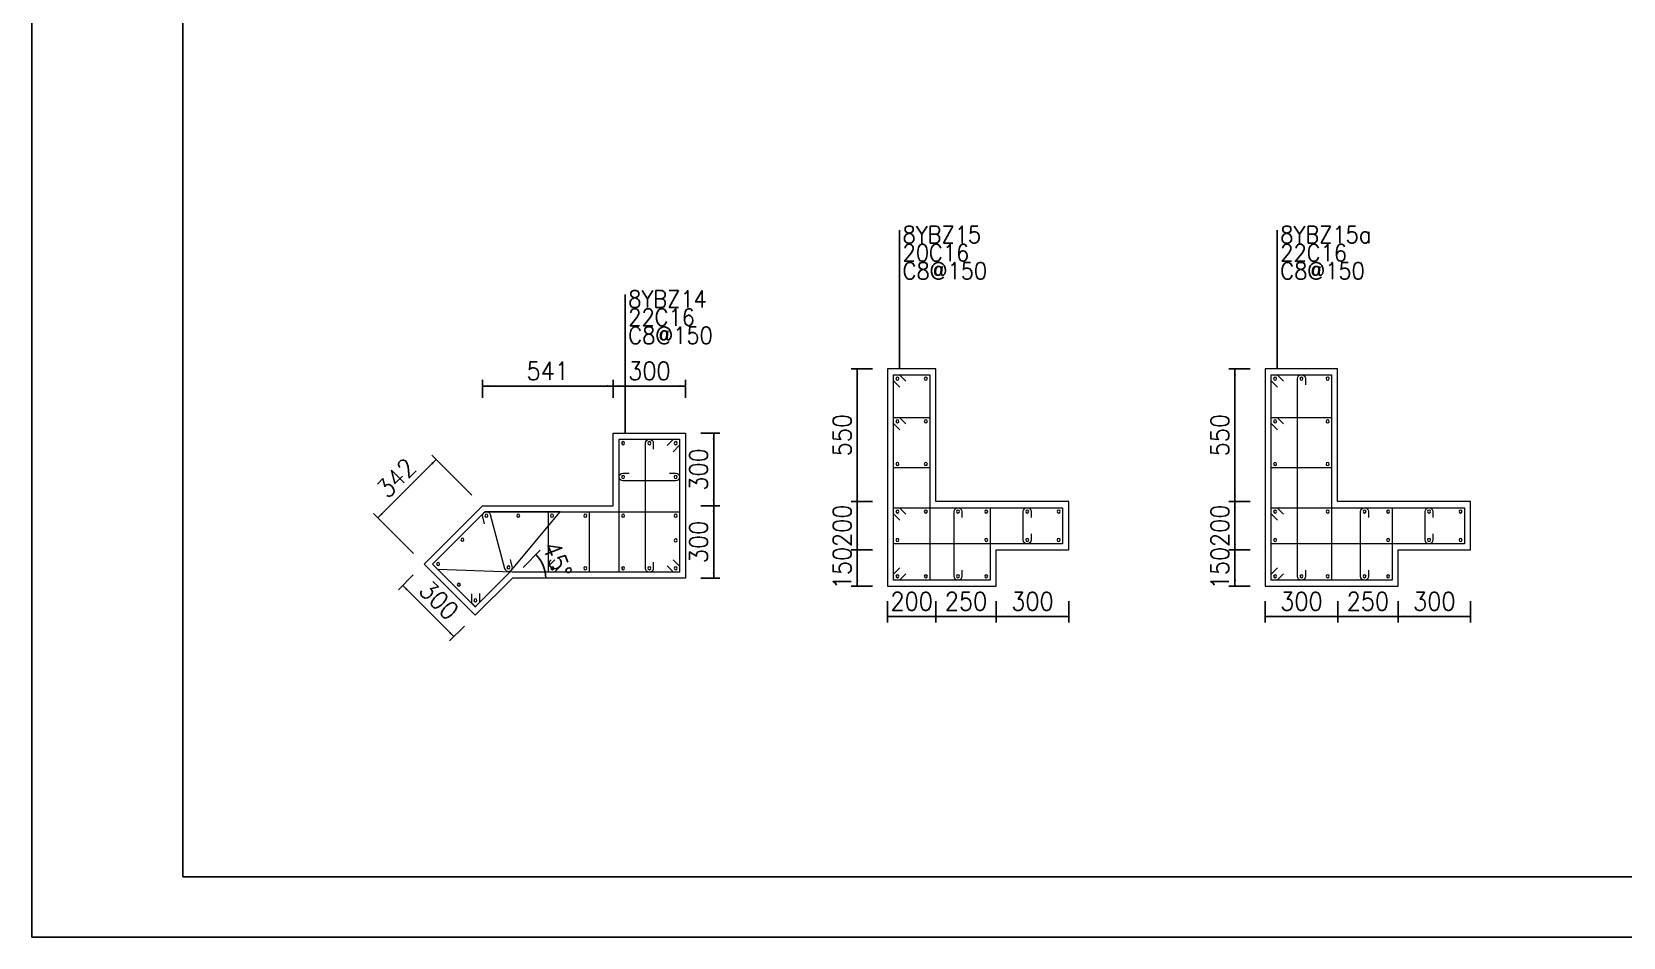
# Model space of a CAD drawing. Extents: x 292423 to 377252, y 106557 to 361882.
# Drawn here: x 292423 to 318768, y 106557 to 121540 of the extents above; entities that cross this region are included whole.
import ezdxf
from ezdxf.enums import TextEntityAlignment as Align

# ---------------------------------------------------------------- set-up
doc = ezdxf.new("R2010")
doc.units = 0
doc.header["$LTSCALE"] = 1000
for name, color, linetype in [('1508', 2, 'Continuous'), ('tk', 7, 'Continuous'), ('Y阴影', 254, 'Continuous')]:
    doc.layers.add(name, color=color, linetype=linetype)
for name, color, linetype, lineweight in [('REIN', 6, 'Continuous', 18), ('Z-柱大样外框', 7, 'ByLayer', 18), ('Z-详图标注', 3, 'Continuous', 18)]:
    doc.layers.add(name, color=color, linetype=linetype, lineweight=lineweight)
doc.styles.get("Standard").update_dxf_attribs({"font": 'standard'})
doc.dimstyles.get("Standard").update_dxf_attribs({"dimtxt": 300, "dimasz": 100, "dimexe": 100, "dimexo": 250, "dimgap": 100, "dimtad": 0, "dimtoh": 1, "dimdec": 0, "dimlfac": 0.25, "dimdsep": 46, "dimcen": 0.09, "dimclrt": 7, "dimadec": 0, "dimazin": 0, "dimtfac": 1, "dimtdec": 4, "dimtofl": 0, "dimtmove": 0, "dimatfit": 3, "dimfxl": 1, "dimtolj": 1, "dimtzin": 0, "dimarcsym": 0})

# ---------------------------------------------------------------- blocks, each defined once
blk = doc.blocks.new('*D550')
at = {"layer": 'Z-详图标注', "color": 0, "linetype": 'ByBlock', "lineweight": -2}
for p, q in [((298738, 112555), (298491, 112307)), ((299410, 111530), (298562, 112378)), ((299587, 111706), (299340, 111459))]:
    blk.add_line(p, q, dxfattribs=at)
for points in [[(298562, 112378), (298644, 112319), (298621, 112296)], [(299410, 111530), (299328, 111589), (299351, 111612)]]:
    blk.add_solid(points, dxfattribs=at)
at = {"layer": 'Z-详图标注', "color": 7, "linetype": 'Continuous', "lineweight": -2, "insert": (299163, 112131), "char_height": 300, "width": 566.67, "attachment_point": 5, "rotation": 315}
blk.add_mtext('300', dxfattribs=at)
blk = doc.blocks.new('*D162')
at = {"layer": 'Z-详图标注', "color": 0, "linetype": 'ByBlock', "lineweight": -2}
for p, q in [((303497, 113697), (303811, 113697)), ((303711, 112497), (303711, 113697)), ((303497, 112497), (303811, 112497))]:
    blk.add_line(p, q, dxfattribs=at)
for points in [[(303711, 113697), (303728, 113597), (303694, 113597)], [(303711, 112497), (303694, 112597), (303728, 112597)]]:
    blk.add_solid(points, dxfattribs=at)
at = {"layer": 'Z-详图标注', "color": 7, "linetype": 'Continuous', "lineweight": -2, "insert": (303461, 113097), "char_height": 300, "width": 566.67, "attachment_point": 5, "rotation": 90}
blk.add_mtext('300', dxfattribs=at)
blk = doc.blocks.new('*D214')
at = {"layer": 'Z-详图标注', "color": 0, "linetype": 'ByBlock', "lineweight": -2}
for p, q in [((303497, 114897), (303811, 114897)), ((303711, 113697), (303711, 114897)), ((303497, 113697), (303811, 113697))]:
    blk.add_line(p, q, dxfattribs=at)
for points in [[(303711, 114897), (303728, 114797), (303694, 114797)], [(303711, 113697), (303694, 113797), (303728, 113797)]]:
    blk.add_solid(points, dxfattribs=at)
at = {"layer": 'Z-详图标注', "color": 7, "linetype": 'Continuous', "lineweight": -2, "insert": (303461, 114297), "char_height": 300, "width": 566.67, "attachment_point": 5, "rotation": 90}
blk.add_mtext('300', dxfattribs=at)
blk = doc.blocks.new('*D708')
at = {"layer": 'Z-详图标注', "color": 0, "linetype": 'ByBlock', "lineweight": -2}
for p, q in [((302047, 115480), (302047, 115778)), ((302047, 115678), (303247, 115678)), ((303247, 115480), (303247, 115778))]:
    blk.add_line(p, q, dxfattribs=at)
for points in [[(302047, 115678), (302147, 115695), (302147, 115661)], [(303247, 115678), (303147, 115661), (303147, 115695)]]:
    blk.add_solid(points, dxfattribs=at)
at = {"layer": 'Z-详图标注', "color": 7, "linetype": 'Continuous', "lineweight": -2, "insert": (302647, 115928), "char_height": 300, "width": 566.67, "attachment_point": 5}
blk.add_mtext('300', dxfattribs=at)
blk = doc.blocks.new('*D272')
at = {"layer": 'Z-详图标注', "color": 0, "linetype": 'ByBlock', "lineweight": -2}
blk.add_line((300555, 112674), (300839, 112959), dxfattribs=at)
blk.add_arc((300378, 112497), 552, 0, 45, dxfattribs=at)
for points in [[(300769, 112888), (300845, 112822), (300820, 112800)], [(300930, 112497), (300905, 112595), (300938, 112598)]]:
    blk.add_solid(points, dxfattribs=at)
at = {"layer": 'Z-详图标注', "color": 7, "linetype": 'Continuous', "lineweight": -2, "insert": (300981, 112747), "char_height": 300, "width": 463.33, "attachment_point": 8, "rotation": 292.5}
blk.add_mtext('45%%D', dxfattribs=at)
blk = doc.blocks.new('*D456')
at = {"layer": 'Z-详图标注', "color": 0, "linetype": 'ByBlock', "lineweight": -2}
for p, q in [((299117, 114463), (298151, 113497)), ((299705, 113874), (299047, 114533)), ((298739, 112909), (298080, 113568))]:
    blk.add_line(p, q, dxfattribs=at)
for points in [[(299117, 114463), (299058, 114380), (299035, 114404)], [(298151, 113497), (298210, 113579), (298233, 113556)]]:
    blk.add_solid(points, dxfattribs=at)
at = {"layer": 'Z-详图标注', "color": 7, "linetype": 'Continuous', "lineweight": -2, "insert": (298457, 114157), "char_height": 300, "width": 571.67, "attachment_point": 5, "rotation": 44.9703}
blk.add_mtext('342', dxfattribs=at)
blk = doc.blocks.new('*D320')
at = {"layer": 'Z-详图标注', "color": 0, "linetype": 'ByBlock', "lineweight": -2}
for p, q in [((299881, 115480), (299881, 115778)), ((302047, 115678), (299881, 115678)), ((302047, 115480), (302047, 115778))]:
    blk.add_line(p, q, dxfattribs=at)
for points in [[(299881, 115678), (299981, 115695), (299981, 115661)], [(302047, 115678), (301947, 115661), (301947, 115695)]]:
    blk.add_solid(points, dxfattribs=at)
at = {"layer": 'Z-详图标注', "color": 7, "linetype": 'Continuous', "lineweight": -2, "insert": (300964, 115928), "char_height": 300, "width": 566.67, "attachment_point": 5}
blk.add_mtext('541', dxfattribs=at)
blk = doc.blocks.new('*D706')
at = {"layer": 'Z-详图标注', "color": 0, "linetype": 'ByBlock', "lineweight": -2}
for p, q in [((306338, 115965), (305988, 115965)), ((306088, 115965), (306088, 113765)), ((306338, 113765), (305988, 113765))]:
    blk.add_line(p, q, dxfattribs=at)
for points in [[(306088, 115965), (306105, 115865), (306071, 115865)], [(306088, 113765), (306071, 113865), (306105, 113865)]]:
    blk.add_solid(points, dxfattribs=at)
at = {"layer": 'Z-详图标注', "color": 7, "linetype": 'Continuous', "lineweight": -2, "insert": (305838, 114865), "char_height": 300, "width": 566.67, "attachment_point": 5, "rotation": 90}
blk.add_mtext('550', dxfattribs=at)
blk = doc.blocks.new('*D760')
at = {"layer": 'Z-详图标注', "color": 0, "linetype": 'ByBlock', "lineweight": -2}
for p, q in [((306338, 113765), (305988, 113765)), ((306088, 113765), (306088, 112965)), ((306338, 112965), (305988, 112965))]:
    blk.add_line(p, q, dxfattribs=at)
for points in [[(306088, 113765), (306105, 113665), (306071, 113665)], [(306088, 112965), (306071, 113065), (306105, 113065)]]:
    blk.add_solid(points, dxfattribs=at)
at = {"layer": 'Z-详图标注', "color": 7, "linetype": 'Continuous', "lineweight": -2, "insert": (305838, 113365), "char_height": 300, "width": 566.67, "attachment_point": 5, "rotation": 90}
blk.add_mtext('200', dxfattribs=at)
blk = doc.blocks.new('*D372')
at = {"layer": 'Z-详图标注', "color": 0, "linetype": 'ByBlock', "lineweight": -2}
for p, q in [((306338, 112965), (305988, 112965)), ((306088, 112965), (306088, 112365)), ((306338, 112365), (305988, 112365))]:
    blk.add_line(p, q, dxfattribs=at)
for points in [[(306088, 112965), (306105, 112865), (306071, 112865)], [(306088, 112365), (306071, 112465), (306105, 112465)]]:
    blk.add_solid(points, dxfattribs=at)
at = {"layer": 'Z-详图标注', "color": 7, "linetype": 'Continuous', "lineweight": -2, "insert": (305838, 112665), "char_height": 300, "width": 476.67, "attachment_point": 5, "rotation": 90}
blk.add_mtext('150', dxfattribs=at)
blk = doc.blocks.new('*D863')
at = {"layer": 'Z-详图标注', "color": 0, "linetype": 'ByBlock', "lineweight": -2}
for p, q in [((306588, 112115), (306588, 111765)), ((307388, 112115), (307388, 111765)), ((306588, 111865), (307388, 111865))]:
    blk.add_line(p, q, dxfattribs=at)
for points in [[(306588, 111865), (306688, 111881), (306688, 111848)], [(307388, 111865), (307288, 111848), (307288, 111881)]]:
    blk.add_solid(points, dxfattribs=at)
at = {"layer": 'Z-详图标注', "color": 7, "linetype": 'Continuous', "lineweight": -2, "insert": (306988, 112115), "char_height": 300, "width": 566.67, "attachment_point": 5}
blk.add_mtext('200', dxfattribs=at)
blk = doc.blocks.new('*D475')
at = {"layer": 'Z-详图标注', "color": 0, "linetype": 'ByBlock', "lineweight": -2}
for p, q in [((307388, 112115), (307388, 111765)), ((308388, 112115), (308388, 111765)), ((307388, 111865), (308388, 111865))]:
    blk.add_line(p, q, dxfattribs=at)
for points in [[(307388, 111865), (307488, 111881), (307488, 111848)], [(308388, 111865), (308288, 111848), (308288, 111881)]]:
    blk.add_solid(points, dxfattribs=at)
at = {"layer": 'Z-详图标注', "color": 7, "linetype": 'Continuous', "lineweight": -2, "insert": (307888, 112115), "char_height": 300, "width": 566.67, "attachment_point": 5}
blk.add_mtext('250', dxfattribs=at)
blk = doc.blocks.new('*D529')
at = {"layer": 'Z-详图标注', "color": 0, "linetype": 'ByBlock', "lineweight": -2}
for p, q in [((308388, 112115), (308388, 111765)), ((309588, 112115), (309588, 111765)), ((308388, 111865), (309588, 111865))]:
    blk.add_line(p, q, dxfattribs=at)
for points in [[(308388, 111865), (308488, 111881), (308488, 111848)], [(309588, 111865), (309488, 111848), (309488, 111881)]]:
    blk.add_solid(points, dxfattribs=at)
at = {"layer": 'Z-详图标注', "color": 7, "linetype": 'Continuous', "lineweight": -2, "insert": (308988, 112115), "char_height": 300, "width": 566.67, "attachment_point": 5}
blk.add_mtext('300', dxfattribs=at)
blk = doc.blocks.new('*D150')
at = {"layer": 'Z-详图标注', "color": 0, "linetype": 'ByBlock', "lineweight": -2}
for p, q in [((312591, 115965), (312241, 115965)), ((312341, 115965), (312341, 113765)), ((312591, 113765), (312241, 113765))]:
    blk.add_line(p, q, dxfattribs=at)
for points in [[(312341, 115965), (312357, 115865), (312324, 115865)], [(312341, 113765), (312324, 113865), (312357, 113865)]]:
    blk.add_solid(points, dxfattribs=at)
at = {"layer": 'Z-详图标注', "color": 7, "linetype": 'Continuous', "lineweight": -2, "insert": (312091, 114865), "char_height": 300, "width": 566.67, "attachment_point": 5, "rotation": 90}
blk.add_mtext('550', dxfattribs=at)
blk = doc.blocks.new('*D632')
at = {"layer": 'Z-详图标注', "color": 0, "linetype": 'ByBlock', "lineweight": -2}
for p, q in [((312591, 113765), (312241, 113765)), ((312341, 113765), (312341, 112965)), ((312591, 112965), (312241, 112965))]:
    blk.add_line(p, q, dxfattribs=at)
for points in [[(312341, 113765), (312357, 113665), (312324, 113665)], [(312341, 112965), (312324, 113065), (312357, 113065)]]:
    blk.add_solid(points, dxfattribs=at)
at = {"layer": 'Z-详图标注', "color": 7, "linetype": 'Continuous', "lineweight": -2, "insert": (312091, 113365), "char_height": 300, "width": 566.67, "attachment_point": 5, "rotation": 90}
blk.add_mtext('200', dxfattribs=at)
blk = doc.blocks.new('*D252')
at = {"layer": 'Z-详图标注', "color": 0, "linetype": 'ByBlock', "lineweight": -2}
for p, q in [((312591, 112965), (312241, 112965)), ((312341, 112965), (312341, 112365)), ((312591, 112365), (312241, 112365))]:
    blk.add_line(p, q, dxfattribs=at)
for points in [[(312341, 112965), (312357, 112865), (312324, 112865)], [(312341, 112365), (312324, 112465), (312357, 112465)]]:
    blk.add_solid(points, dxfattribs=at)
at = {"layer": 'Z-详图标注', "color": 7, "linetype": 'Continuous', "lineweight": -2, "insert": (312091, 112665), "char_height": 300, "width": 476.67, "attachment_point": 5, "rotation": 90}
blk.add_mtext('150', dxfattribs=at)
blk = doc.blocks.new('*D299')
at = {"layer": 'Z-详图标注', "color": 0, "linetype": 'ByBlock', "lineweight": -2}
for p, q in [((312841, 112115), (312841, 111765)), ((314041, 112115), (314041, 111765)), ((312841, 111865), (314041, 111865))]:
    blk.add_line(p, q, dxfattribs=at)
for points in [[(312841, 111865), (312941, 111881), (312941, 111848)], [(314041, 111865), (313941, 111848), (313941, 111881)]]:
    blk.add_solid(points, dxfattribs=at)
at = {"layer": 'Z-详图标注', "color": 7, "linetype": 'Continuous', "lineweight": -2, "insert": (313441, 112115), "char_height": 300, "width": 566.67, "attachment_point": 5}
blk.add_mtext('300', dxfattribs=at)
blk = doc.blocks.new('*D789')
at = {"layer": 'Z-详图标注', "color": 0, "linetype": 'ByBlock', "lineweight": -2}
for p, q in [((314041, 112115), (314041, 111765)), ((315041, 112115), (315041, 111765)), ((314041, 111865), (315041, 111865))]:
    blk.add_line(p, q, dxfattribs=at)
for points in [[(314041, 111865), (314141, 111881), (314141, 111848)], [(315041, 111865), (314941, 111848), (314941, 111881)]]:
    blk.add_solid(points, dxfattribs=at)
at = {"layer": 'Z-详图标注', "color": 7, "linetype": 'Continuous', "lineweight": -2, "insert": (314541, 112115), "char_height": 300, "width": 566.67, "attachment_point": 5}
blk.add_mtext('250', dxfattribs=at)
blk = doc.blocks.new('*D407')
at = {"layer": 'Z-详图标注', "color": 0, "linetype": 'ByBlock', "lineweight": -2}
for p, q in [((315041, 112115), (315041, 111765)), ((316241, 112115), (316241, 111765)), ((315041, 111865), (316241, 111865))]:
    blk.add_line(p, q, dxfattribs=at)
for points in [[(315041, 111865), (315141, 111881), (315141, 111848)], [(316241, 111865), (316141, 111848), (316141, 111881)]]:
    blk.add_solid(points, dxfattribs=at)
at = {"layer": 'Z-详图标注', "color": 7, "linetype": 'Continuous', "lineweight": -2, "insert": (315641, 112115), "char_height": 300, "width": 566.67, "attachment_point": 5}
blk.add_mtext('300', dxfattribs=at)
blk = doc.blocks.new('A1tk')
at = {"layer": 'tk', "color": 5}
blk.add_lwpolyline([(0, 0), (0, 59400), (84100, 59400), (84100, 0)], close=True, dxfattribs=at)
at = {"layer": 'tk'}
blk.add_lwpolyline([(2500, 1000), (83100, 1000), (83100, 58400), (2500, 58400)], close=True, dxfattribs=at)

msp = doc.modelspace()

# ---------------------------------------------------------------- linework, layer by layer
at = {"layer": 'REIN', "color": 6}
for points in [[(306794.2, 115658.8), (306688.1, 115764.8), (306688.1, 115864.8), (307288.1, 115864.8), (307288.1, 112464.8), (306688.1, 112464.8), (306688.1, 115864.8), (306788.1, 115864.8), (306894.2, 115758.8)], [(313046.9, 115658.8), (312940.8, 115764.8), (312940.8, 115864.8), (313940.8, 115864.8), (313940.8, 112464.8), (312940.8, 112464.8), (312940.8, 115864.8), (313040.8, 115864.8), (313146.9, 115758.8)], [(306794.2, 114952.1), (306688.1, 115058.2), (306688.1, 115158.2), (307288.1, 115158.2), (307288.1, 114321.5), (306688.1, 114321.5), (306688.1, 115158.2), (306788.1, 115158.2), (306894.2, 115052.1)], [(313046.9, 114952.1), (312940.8, 115058.2), (312940.8, 115158.2), (313940.8, 115158.2), (313940.8, 114321.5), (312940.8, 114321.5), (312940.8, 115158.2), (313040.8, 115158.2), (313146.9, 115052.1)], [(302940.6, 114691.3), (303046.6, 114797.4), (303146.6, 114797.4), (303146.6, 112597.4), (302146.6, 112597.4), (302146.6, 114797.4), (303146.6, 114797.4), (303146.6, 114697.4), (303040.6, 114591.3)], [(299922.4, 113597.4), (303146.6, 113597.4), (303146.6, 112597.4), (303046.6, 112597.4), (302940.6, 112703.4)], [(301181.7, 112703.4), (301075.7, 112597.4), (300975.7, 112597.4), (300975.7, 113597.4), (301650.1, 113597.4), (301650.1, 112597.4), (300975.7, 112597.4), (300975.7, 112697.4), (301081.7, 112803.4)], [(306894.2, 112570.9), (306788.1, 112464.8), (306688.1, 112464.8), (306688.1, 113664.8), (308288.1, 113664.8), (308288.1, 112464.8), (306688.1, 112464.8), (306688.1, 112564.8), (306794.2, 112670.9)], [(306794.2, 113458.8), (306688.1, 113564.8), (306688.1, 113664.8), (309488.1, 113664.8), (309488.1, 113064.8), (306688.1, 113064.8), (306688.1, 113664.8), (306788.1, 113664.8), (306894.2, 113558.8)], [(313146.9, 112570.9), (313040.8, 112464.8), (312940.8, 112464.8), (312940.8, 113664.8), (314940.8, 113664.8), (314940.8, 112464.8), (312940.8, 112464.8), (312940.8, 112564.8), (313046.9, 112670.9)], [(313046.9, 113458.8), (312940.8, 113564.8), (312940.8, 113664.8), (316140.8, 113664.8), (316140.8, 113064.8), (312940.8, 113064.8), (312940.8, 113664.8), (313040.8, 113664.8), (313146.9, 113558.8)], [(303040.6, 112803.4), (303146.6, 112697.4), (303146.6, 112597.4), (300372.4, 112597.4), (299144.4, 112644), (299056.7, 112731.7)], [(299834.5, 112245.3), (299834.5, 112095.3), (299763.8, 112024.6), (299693.1, 112095.3)], [(299700.6, 112237.8), (299700.6, 112087.8), (299771.3, 112017.1)]]:
    msp.add_lwpolyline(points, dxfattribs=at)
for points in [[(306728.1, 115799.8, 1), (306778.1, 115799.8, 1)], [(307198.1, 115799.8, 1), (307248.1, 115799.8, 1)], [(312980.8, 115799.8, 1), (313030.8, 115799.8, 1)], [(313465.8, 115799.8, 1), (313415.8, 115799.8, 1)], [(313850.8, 115799.8, 1), (313900.8, 115799.8, 1)], [(306728.1, 115093.2, 1), (306778.1, 115093.2, 1)], [(307198.1, 115093.2, 1), (307248.1, 115093.2, 1)], [(312980.8, 115093.2, 1), (313030.8, 115093.2, 1)], [(313850.8, 115093.2, 1), (313900.8, 115093.2, 1)], [(302186.6, 114732.4, 1), (302236.6, 114732.4, 1)], [(302621.6, 114732.4, 1), (302671.6, 114732.4, 1)], [(303056.6, 114732.4, 1), (303106.6, 114732.4, 1)], [(306728.1, 114386.5, 1), (306778.1, 114386.5, 1)], [(307198.1, 114386.5, 1), (307248.1, 114386.5, 1)], [(312980.8, 114386.5, 1), (313030.8, 114386.5, 1)], [(313850.8, 114386.5, 1), (313900.8, 114386.5, 1)], [(302186.6, 114172.4, 1), (302236.6, 114172.4, 1)], [(303056.6, 114172.4, 1), (303106.6, 114172.4, 1)], [(299924.3, 113532.4, 1), (299974.3, 113532.4, 1)], [(300450.6, 113532.4, 1), (300500.6, 113532.4, 1)], [(301008.4, 113532.4, 1), (301058.4, 113532.4, 1)], [(301560.1, 113532.4, 1), (301610.1, 113532.4, 1)], [(302186.6, 113532.4, 1), (302236.6, 113532.4, 1)], [(303056.6, 113532.4, 1), (303106.6, 113532.4, 1)], [(306728.1, 113599.8, 1), (306778.1, 113599.8, 1)], [(307198.1, 113599.8, 1), (307248.1, 113599.8, 1)], [(307729.9, 113599.8, 1), (307779.9, 113599.8, 1)], [(308198.1, 113599.8, 1), (308248.1, 113599.8, 1)], [(308875.8, 113599.8, 1), (308925.8, 113599.8, 1)], [(309398.1, 113599.8, 1), (309448.1, 113599.8, 1)], [(312980.8, 113599.8, 1), (313030.8, 113599.8, 1)], [(313850.8, 113599.8, 1), (313900.8, 113599.8, 1)], [(314461.6, 113599.8, 1), (314511.6, 113599.8, 1)], [(314850.8, 113599.8, 1), (314900.8, 113599.8, 1)], [(315528.5, 113599.8, 1), (315578.5, 113599.8, 1)], [(316050.8, 113599.8, 1), (316100.8, 113599.8, 1)], [(299526.2, 113134.2, 1), (299576.2, 113134.2, 1)], [(303056.6, 113122.4, 1), (303106.6, 113122.4, 1)], [(306728.1, 113129.8, 1), (306778.1, 113129.8, 1)], [(308198.1, 113129.8, 1), (308248.1, 113129.8, 1)], [(308875.8, 113129.8, 1), (308925.8, 113129.8, 1)], [(309398.1, 113129.8, 1), (309448.1, 113129.8, 1)], [(312980.8, 113129.8, 1), (313030.8, 113129.8, 1)], [(314850.8, 113129.8, 1), (314900.8, 113129.8, 1)], [(315528.5, 113129.8, 1), (315578.5, 113129.8, 1)], [(316050.8, 113129.8, 1), (316100.8, 113129.8, 1)], [(299123.6, 112731.7, 1), (299173.6, 112731.7, 1)], [(300288, 112675.6, 1), (300338, 112675.6, 1)], [(301015.7, 112662.4, 1), (301065.7, 112662.4, 1)], [(301560.1, 112662.4, 1), (301610.1, 112662.4, 1)], [(302186.6, 112662.4, 1), (302236.6, 112662.4, 1)], [(302621.6, 112662.4, 1), (302671.6, 112662.4, 1)], [(303056.6, 112662.4, 1), (303106.6, 112662.4, 1)], [(306728.1, 112529.8, 1), (306778.1, 112529.8, 1)], [(307198.1, 112529.8, 1), (307248.1, 112529.8, 1)], [(307729.9, 112529.8, 1), (307779.9, 112529.8, 1)], [(308198.1, 112529.8, 1), (308248.1, 112529.8, 1)], [(312980.8, 112529.8, 1), (313030.8, 112529.8, 1)], [(313465.8, 112529.8, 1), (313415.8, 112529.8, 1)], [(313850.8, 112529.8, 1), (313900.8, 112529.8, 1)], [(314461.6, 112529.8, 1), (314511.6, 112529.8, 1)], [(314850.8, 112529.8, 1), (314900.8, 112529.8, 1)], [(299466.7, 112388.6, 1), (299516.7, 112388.6, 1)], [(299742.2, 112131, 1), (299792.2, 112131, 1)]]:
    msp.add_lwpolyline(points, format="xyb", close=True, dxfattribs=at)
for points in [[(313505.8, 112629.8), (313505.8, 112529.8, -1), (313375.8, 112529.8), (313375.8, 115799.8, -1), (313505.8, 115799.8), (313505.8, 115699.8)], [(302711.6, 112762.4), (302711.6, 112662.4, -1), (302581.6, 112662.4), (302581.6, 114732.4, -1), (302711.6, 114732.4), (302711.6, 114632.4)], [(302981.6, 114237.4), (303081.6, 114237.4, -1), (303081.6, 114107.4), (302211.6, 114107.4, -1), (302211.6, 114237.4), (302311.6, 114237.4)], [(307819.9, 112629.8), (307819.9, 112529.8, -1), (307689.9, 112529.8), (307689.9, 113599.8, -1), (307819.9, 113599.8), (307819.9, 113499.8)], [(308965.8, 113229.8), (308965.8, 113129.8, -1), (308835.8, 113129.8), (308835.8, 113599.8, -1), (308965.8, 113599.8), (308965.8, 113499.8)], [(314551.6, 112629.8), (314551.6, 112529.8, -1), (314421.6, 112529.8), (314421.6, 113599.8, -1), (314551.6, 113599.8), (314551.6, 113499.8)], [(315618.5, 113229.8), (315618.5, 113129.8, -1), (315488.5, 113129.8), (315488.5, 113599.8, -1), (315618.5, 113599.8), (315618.5, 113499.8)]]:
    msp.add_lwpolyline(points, format="xyb", dxfattribs=at)
msp.add_lwpolyline([(301171.9, 113597.4), (299922.4, 113597.4), (299056.7, 112731.7), (299763.8, 112024.6), (300337.9, 112598.7), (301171.9, 113597.4)], close=True, dxfattribs=at)
at = {"layer": 'REIN'}
msp.add_lwpolyline([(299917.6, 113399.4), (299886.6, 113515.3, -0.9958662), (300012, 113549.4), (300250.3, 112658.6, 1.004151), (300375.7, 112692.7), (300344.7, 112808.6)], format="xyb", dxfattribs=at)
at = {"layer": 'Y阴影'}
for p, q in [((306788.1, 115959.8), (306788.1, 118259.8)), ((313040.8, 115959.8), (313040.8, 118259.8)), ((302246.6, 114892.4), (302246.6, 117192.4))]:
    msp.add_line(p, q, dxfattribs=at)
at = {"layer": 'Z-柱大样外框'}
for points in [[(306588.1, 115964.8), (306588.1, 112364.8), (308388.1, 112364.8), (308388.1, 112964.8), (309588.1, 112964.8), (309588.1, 113764.8), (307388.1, 113764.8), (307388.1, 115964.8), (306588.1, 115964.8)], [(312840.8, 115964.8), (312840.8, 112364.8), (315040.8, 112364.8), (315040.8, 112964.8), (316240.8, 112964.8), (316240.8, 113764.8), (314040.8, 113764.8), (314040.8, 115964.8), (312840.8, 115964.8)], [(299880.9, 113697.4), (302046.6, 113697.4), (302046.6, 114897.4), (303246.6, 114897.4), (303246.6, 112497.4), (300378, 112497.4), (299763.8, 111883.1), (298915.3, 112731.7)]]:
    msp.add_lwpolyline(points, close=True, dxfattribs=at)

# ---------------------------------------------------------------- block references
at = {"layer": '1508'}
msp.add_blockref('A1tk', (292422.6, 106556.8), dxfattribs=at)

# ---------------------------------------------------------------- texts
at = {"layer": 'Y阴影'}
for s, p in [('8YBZ15', (306838.1, 117959.8)), ('8YBZ15a', (313090.8, 117959.8)), ('20C16', (306838.1, 117659.8)), ('22C16', (313090.8, 117659.8)), ('C8@150', (306838.1, 117359.8)), ('C8@150', (313090.8, 117359.8)), ('8YBZ14', (302296.6, 116892.4)), ('22C16', (302296.6, 116592.4)), ('C8@150', (302296.6, 116292.4))]:
    msp.add_text(s, height=280, dxfattribs=at).set_placement(p, align=Align.BOTTOM_LEFT)

# ---------------------------------------------------------------- dimensions: what is measured, and where the dimension line sits
at = {"layer": 'Z-详图标注'}
for base, p1, p2, picture, middle in [((299880.9, 115678), (302046.6, 115229.9), (299880.9, 115229.9), '*D320', (300963.8, 115928)), ((303246.6, 115678), (302046.6, 115229.9), (303246.6, 115229.9), '*D708', (302646.6, 115928)), ((307388.1, 111864.8), (306588.1, 112364.8), (307388.1, 112364.8), '*D863', (306988.1, 112114.8)), ((308388.1, 111864.8), (307388.1, 112364.8), (308388.1, 112364.8), '*D475', (307888.1, 112114.8)), ((309588.1, 111864.8), (308388.1, 112364.8), (309588.1, 112364.8), '*D529', (308988.1, 112114.8)), ((314040.8, 111864.8), (312840.8, 112364.8), (314040.8, 112364.8), '*D299', (313440.8, 112114.8)), ((315040.8, 111864.8), (314040.8, 112364.8), (315040.8, 112364.8), '*D789', (314540.8, 112114.8)), ((316240.8, 111864.8), (315040.8, 112364.8), (316240.8, 112364.8), '*D407', (315640.8, 112114.8))]:
    dim = msp.add_linear_dim(base=base, p1=p1, p2=p2, dimstyle='Standard', dxfattribs=at)
    dim.commit()
    dim.dimension.update_dxf_attribs({"geometry": picture, "text_midpoint": middle})
for base, p1, p2, angle, picture, middle in [((306088.1, 113764.8), (306588.1, 115964.8), (306588.1, 113764.8), 270, '*D706', (305838.1, 114864.8)), ((312340.8, 113764.8), (312840.8, 115964.8), (312840.8, 113764.8), 270, '*D150', (312090.8, 114864.8)), ((303710.9, 114897.4), (303246.6, 113697.4), (303246.6, 114897.4), 90, '*D214', (303460.9, 114297.4)), ((303710.9, 113697.4), (303246.6, 112497.4), (303246.6, 113697.4), 90, '*D162', (303460.9, 113097.4)), ((306088.1, 112964.8), (306588.1, 113764.8), (306588.1, 112964.8), 270, '*D760', (305838.1, 113364.8)), ((312340.8, 112964.8), (312840.8, 113764.8), (312840.8, 112964.8), 270, '*D632', (312090.8, 113364.8)), ((306088.1, 112364.8), (306588.1, 112964.8), (306588.1, 112364.8), 270, '*D372', (305838.1, 112664.8)), ((312340.8, 112364.8), (312840.8, 112964.8), (312840.8, 112364.8), 270, '*D252', (312090.8, 112664.8)), ((298561.7, 112378.1), (299763.8, 111883.1), (298915.3, 112731.7), 135, '*D550', (299162.7, 112130.6))]:
    dim = msp.add_linear_dim(base=base, p1=p1, p2=p2, angle=angle, dimstyle='Standard', dxfattribs=at)
    dim.commit()
    dim.dimension.update_dxf_attribs({"geometry": picture, "text_midpoint": middle})
dim = msp.add_aligned_dim(p1=(299881.9, 113697.4), p2=(298915.3, 112731.7), distance=-1081.8, dimstyle='Standard', dxfattribs=at)
dim.commit()
dim.dimension.update_dxf_attribs({"geometry": '*D456', "text_midpoint": (298457.4, 114156.7)})
dim = msp.add_angular_dim_2l(base=(300378, 111945), line1=((300378, 112497.4), (303012.3, 112497.4)), line2=((299646.6, 111766), (300378, 112497.4)), dimstyle='Standard', dxfattribs=at)
dim.commit()
dim.dimension.update_dxf_attribs({"geometry": '*D272', "text_midpoint": (300493.7, 112218)})

doc.saveas('drawing.dxf')
